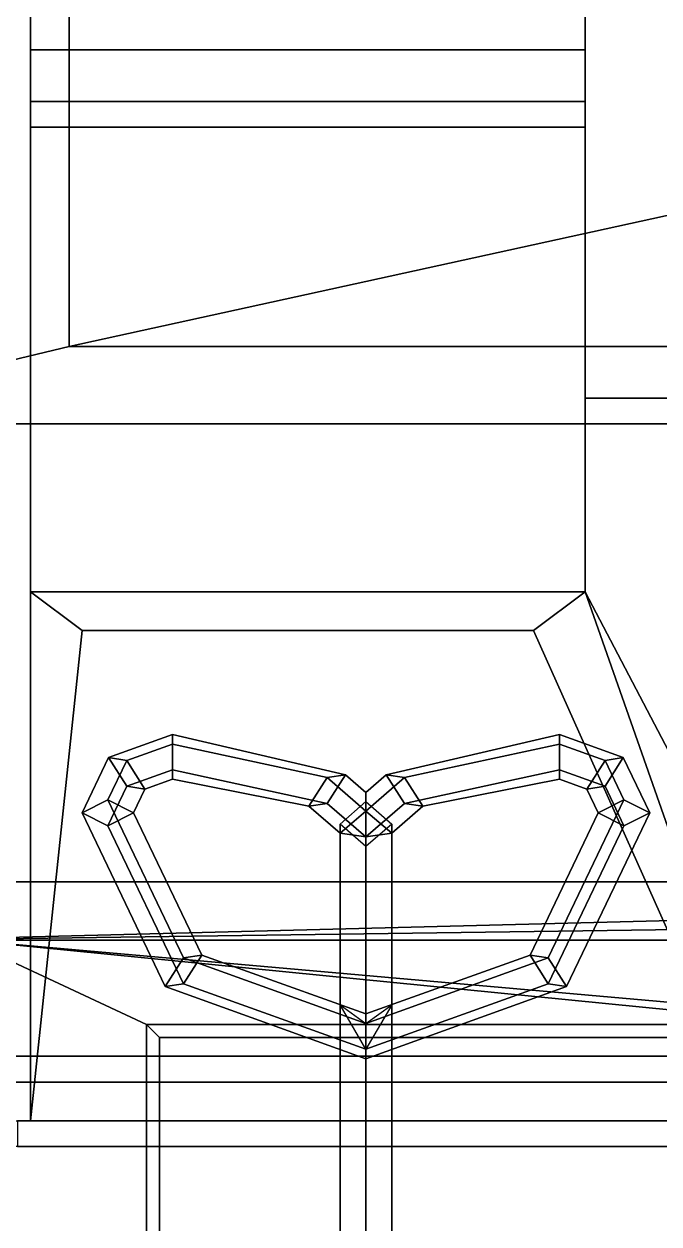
# Model space of a CAD drawing. Header units: millimetres. Extents: x -1.1 to 1, y -2.2 to 3.06.
# Drawn here: x -0.655 to -0.163, y -0.93 to 0 of the extents above; entities that cross this region are included whole.
import ezdxf

# ---------------------------------------------------------------- set-up
doc = ezdxf.new("R2010")
doc.units = ezdxf.units.MM
for name, color, linetype in [('hull_c2p', 3, 'Continuous'), ('hull_tks', 7, 'Continuous'), ('internals_c2p', 1, 'Continuous'), ('seats_c2p', 3, 'Continuous'), ('tent_c2p', 2, 'Continuous')]:
    doc.layers.add(name, color=color, linetype=linetype)

msp = doc.modelspace()

# ---------------------------------------------------------------- linework, layer by layer
msp.add_3dface([(0.7, 0.85, 0.35), (0.7, -1.19, 0.35), (-0.7, -1.19, 0.35), (-0.7, 0.85, 0.35)])
at = {"layer": 'hull_c2p'}
for points in [[(-0.65, -0.85, 1.01), (-0.65, 1.15, 1.01), (-0.7, 1.22, 1.01), (-0.7, -0.85, 1.01)], [(-0.66, -0.8, 1.62), (-0.7, -0.8, 1.64), (0.7, -0.8, 1.64), (0.66, -0.8, 1.62)], [(-0.7, -0.8, 1.64), (-0.7, -0.82, 1.64), (0.7, -0.82, 1.64), (0.7, -0.8, 1.64)], [(0.66, -0.82, 1.62), (0.7, -0.82, 1.64), (-0.7, -0.82, 1.64), (-0.66, -0.82, 1.62)], [(-0.02, -0.87, 1.01), (-0.02, -0.85, 1.01), (-0.66, -0.85, 1.01), (-0.66, -0.87, 1.01)], [(0.7, -1.3, 0.88), (0.7, -0.87, 1.01), (-0.7, -0.87, 1.01), (-0.7, -1.3, 0.88)]]:
    msp.add_3dface(points, dxfattribs=at)
at = {"layer": 'hull_tks'}
for points in [[(-0.87, 0.49, 1.15), (-0.87, -0.31, 1.15), (-0.62, -0.25, 1.39), (-0.62, 0.25, 1.39)], [(0.62, 0.25, 1.39), (-0.62, 0.25, 1.39), (0.13636, -0.02636, 1.39), (0.2, 0, 1.39)], [(-0.62, 0.25, 1.39), (-0.62, -0.25, 1.39), (0.11, -0.09, 1.39), (0.13636, -0.02636, 1.39)], [(-0.62, -0.25, 1.39), (0.18, -0.25, 1.39), (0.13636, -0.15364, 1.39), (0.11, -0.09, 1.39)], [(-0.87, -0.31, 1.15), (-0.07, -0.31, 1.15), (0.18, -0.25, 1.39), (-0.62, -0.25, 1.39)], [(-0.75, -0.6649, 1.03), (0.05, -0.6649, 1.03), (-0.07, -0.31, 1.15), (-0.87, -0.31, 1.15)], [(-0.75, -0.71, 0.8), (0.27272, -0.68398, 0.93272), (0.05, -0.6649, 1.03), (-0.75, -0.6649, 1.03)], [(-0.75, -0.71, 0.8), (0.4, -0.69431, 0.88), (0.27272, -0.68398, 0.93272), (-0.75, -0.71, 0.8)], [(-0.75, -0.71, 0.8), (0.75, -0.71, 0.8), (0.4, -0.69431, 0.88), (-0.75, -0.71, 0.8)], [(-0.7, -0.71, 0.8), (-0.7, -1.31, 0.58), (-0.56, -1.12455, 0.648), (-0.56, -0.77545, 0.776)], [(-0.7, -0.71, 0.8), (-0.04, -0.77545, 0.776), (0.04, -0.77545, 0.776), (-0.7, -0.71, 0.8)], [(-0.7, -0.71, 0.8), (-0.56, -0.77545, 0.776), (-0.04, -0.77545, 0.776), (-0.7, -0.71, 0.8)], [(-0.7, -0.71, 0.8), (0.04, -0.77545, 0.776), (0.56, -0.77545, 0.776), (0.7, -0.71, 0.8)], [(-0.56, -0.77545, 0.776), (-0.55, -0.78545, 0.78233), (-0.05, -0.78545, 0.78233), (-0.04, -0.77545, 0.776)], [(-0.56, -0.77545, 0.776), (-0.56, -1.12455, 0.648), (-0.55, -1.12455, 0.658), (-0.55, -0.78545, 0.78233)], [(-0.55, -0.78545, 0.78233), (-0.55, -1.12455, 0.658), (-0.05, -1.12455, 0.658), (-0.05, -0.78545, 0.78233)]]:
    msp.add_3dface(points, dxfattribs=at)
at = {"layer": 'internals_c2p'}
for points in [[(-0.65, 0.62, 1.01), (-0.65, -0.02, 1), (-0.65, -0.02, 0.36), (-0.65, 0.62, 0.36)], [(-0.65, -0.06, 1), (-0.65, -0.85, 1.01), (-0.65, 0.62, 1.01), (-0.65, -0.02, 1)], [(-0.22, -0.29, 0.79), (-0.15556, -0.29, 0.94556), (-0.15556, 0.62, 0.94556), (-0.22, 0.62, 0.79)], [(-0.22, -0.29, 0.36), (-0.22, -0.29, 0.79), (-0.22, 0.62, 0.79), (-0.22, 0.62, 0.36)], [(-0.22, -0.08, 0.79), (-0.22, -0.06, 1), (-0.22, -0.02, 1), (-0.22, -0.02, 0.79)], [(-0.65, -0.85, 1.01), (-0.65, -0.85, 1.01), (-0.65, -0.06, 1), (-0.65, -0.08, 0.98)], [(-0.22, -0.08, 0.79), (-0.22, -0.08, 0.98), (-0.22, -0.06, 1), (-0.22, -0.08, 0.79)], [(-0.65, -0.44, 0.63), (-0.65, -0.85, 1.01), (-0.65, -0.08, 0.98), (-0.65, -0.08, 0.63)], [(-0.15556, -0.29, 0.94556), (-0.22, -0.29, 0.79), (-0.11, -0.29, 0.48), (-0.07778, -0.29, 0.55778)], [(-0.22, -0.29, 0.79), (-0.22, -0.29, 0.36), (-0.11, -0.29, 0.36), (-0.11, -0.29, 0.48)], [(-0.22, -0.44, 0.36), (-0.22, -0.44, 0.63), (-0.22, -0.29, 0.63), (-0.22, -0.29, 0.36)], [(-0.11, -0.65, 0.36), (-0.22, -0.44, 0.36), (-0.22, -0.29, 0.36), (-0.11, -0.29, 0.36)], [(-0.65, -0.85, 0.36), (-0.65, -0.85, 0.36), (-0.65, -0.44, 0.36), (-0.61, -0.47, 0.36)], [(-0.65, -0.44, 0.63), (-0.65, -0.85, 1.01), (-0.65, -0.85, 0.36), (-0.65, -0.44, 0.36)], [(-0.09, -0.81, 0.36), (-0.09, -0.85, 0.36), (-0.26, -0.47, 0.36), (-0.22, -0.44, 0.36)], [(-0.11, -0.65, 0.36), (-0.09, -0.81, 0.36), (-0.22, -0.44, 0.36), (-0.11, -0.65, 0.36)], [(-0.09, -0.85, 0.36), (-0.65, -0.85, 0.36), (-0.61, -0.47, 0.36), (-0.26, -0.47, 0.36)], [(-0.54, -0.55804, 1.01732), (-0.54, -0.55072, 0.99), (-0.5895, -0.56847, 1.00025), (-0.57536, -0.57072, 1.02464)], [(-0.54, -0.55072, 0.99), (-0.54, -0.57804, 0.98268), (-0.57536, -0.59072, 0.99), (-0.5895, -0.56847, 1.00025)], [(-0.42, -0.58402, 1.03232), (-0.40586, -0.58177, 1.00793), (-0.54, -0.55072, 0.99), (-0.54, -0.55804, 1.01732)], [(-0.40586, -0.58177, 1.00793), (-0.42, -0.60402, 0.99768), (-0.54, -0.57804, 0.98268), (-0.54, -0.55072, 0.99)], [(-0.37414, -0.58177, 1.00793), (-0.36, -0.58402, 1.03232), (-0.24, -0.55804, 1.01732), (-0.24, -0.55072, 0.99)], [(-0.36, -0.60402, 0.99768), (-0.37414, -0.58177, 1.00793), (-0.24, -0.55072, 0.99), (-0.24, -0.57804, 0.98268)], [(-0.24, -0.55072, 0.99), (-0.24, -0.55804, 1.01732), (-0.20464, -0.57072, 1.02464), (-0.1905, -0.56847, 1.00025)], [(-0.24, -0.57804, 0.98268), (-0.24, -0.55072, 0.99), (-0.1905, -0.56847, 1.00025), (-0.20464, -0.59072, 0.99)], [(-0.54, -0.58536, 1.01), (-0.54, -0.55804, 1.01732), (-0.57536, -0.57072, 1.02464), (-0.56121, -0.59297, 1.01439)], [(-0.43414, -0.60627, 1.02207), (-0.42, -0.58402, 1.03232), (-0.54, -0.55804, 1.01732), (-0.54, -0.58536, 1.01)], [(-0.36, -0.58402, 1.03232), (-0.34586, -0.60627, 1.02207), (-0.24, -0.58536, 1.01), (-0.24, -0.55804, 1.01732)], [(-0.24, -0.55804, 1.01732), (-0.24, -0.58536, 1.01), (-0.21879, -0.59297, 1.01439), (-0.20464, -0.57072, 1.02464)], [(-0.57536, -0.57072, 1.02464), (-0.5895, -0.56847, 1.00025), (-0.61, -0.61134, 1.025), (-0.59, -0.60134, 1.04232)], [(-0.5895, -0.56847, 1.00025), (-0.57536, -0.59072, 0.99), (-0.59, -0.62134, 1.00768), (-0.61, -0.61134, 1.025)], [(-0.56121, -0.59297, 1.01439), (-0.57536, -0.57072, 1.02464), (-0.59, -0.60134, 1.04232), (-0.57, -0.61134, 1.025)], [(-0.20464, -0.57072, 1.02464), (-0.21879, -0.59297, 1.01439), (-0.21, -0.61134, 1.025), (-0.19, -0.60134, 1.04232)], [(-0.1905, -0.56847, 1.00025), (-0.20464, -0.57072, 1.02464), (-0.19, -0.60134, 1.04232), (-0.17, -0.61134, 1.025)], [(-0.20464, -0.59072, 0.99), (-0.1905, -0.56847, 1.00025), (-0.17, -0.61134, 1.025), (-0.19, -0.62134, 1.00768)], [(-0.54, -0.57804, 0.98268), (-0.54, -0.58536, 1.01), (-0.56121, -0.59297, 1.01439), (-0.57536, -0.59072, 0.99)], [(-0.42, -0.60402, 0.99768), (-0.43414, -0.60627, 1.02207), (-0.54, -0.58536, 1.01), (-0.54, -0.57804, 0.98268)], [(-0.42, -0.58402, 1.03232), (-0.43414, -0.60627, 1.02207), (-0.41, -0.62717, 1.03414), (-0.39, -0.61, 1.04732)], [(-0.42, -0.60402, 0.99768), (-0.40586, -0.58177, 1.00793), (-0.39, -0.59551, 1.01586), (-0.39, -0.63, 1.01268)], [(-0.40586, -0.58177, 1.00793), (-0.42, -0.58402, 1.03232), (-0.39, -0.61, 1.04732), (-0.39, -0.59551, 1.01586)], [(-0.36, -0.58402, 1.03232), (-0.37414, -0.58177, 1.00793), (-0.39, -0.59551, 1.01586), (-0.39, -0.61, 1.04732)], [(-0.37414, -0.58177, 1.00793), (-0.36, -0.60402, 0.99768), (-0.39, -0.63, 1.01268), (-0.39, -0.59551, 1.01586)], [(-0.34586, -0.60627, 1.02207), (-0.36, -0.58402, 1.03232), (-0.39, -0.61, 1.04732), (-0.37, -0.62717, 1.03414)], [(-0.34586, -0.60627, 1.02207), (-0.36, -0.60402, 0.99768), (-0.24, -0.57804, 0.98268), (-0.24, -0.58536, 1.01)], [(-0.24, -0.58536, 1.01), (-0.24, -0.57804, 0.98268), (-0.20464, -0.59072, 0.99), (-0.21879, -0.59297, 1.01439)], [(-0.57536, -0.59072, 0.99), (-0.56121, -0.59297, 1.01439), (-0.57, -0.61134, 1.025), (-0.59, -0.62134, 1.00768)], [(-0.21879, -0.59297, 1.01439), (-0.20464, -0.59072, 0.99), (-0.19, -0.62134, 1.00768), (-0.21, -0.61134, 1.025)], [(-0.59, -0.60134, 1.04232), (-0.61, -0.61134, 1.025), (-0.54556, -0.74606, 1.10278), (-0.53142, -0.72381, 1.11303)], [(-0.57, -0.61134, 1.025), (-0.59, -0.60134, 1.04232), (-0.53142, -0.72381, 1.11303), (-0.51728, -0.72157, 1.08864)], [(-0.43414, -0.60627, 1.02207), (-0.42, -0.60402, 0.99768), (-0.39, -0.63, 1.01268), (-0.41, -0.62717, 1.03414)], [(-0.41, -0.62, 1.03), (-0.39, -0.60268, 1.02), (-0.39, -0.95268, 0.41378), (-0.41, -0.97, 0.42378)], [(-0.39, -0.60268, 1.02), (-0.37, -0.62, 1.03), (-0.37, -0.97, 0.42378), (-0.39, -0.95268, 0.41378)], [(-0.36, -0.60402, 0.99768), (-0.34586, -0.60627, 1.02207), (-0.37, -0.62717, 1.03414), (-0.39, -0.63, 1.01268)], [(-0.19, -0.60134, 1.04232), (-0.21, -0.61134, 1.025), (-0.26272, -0.72157, 1.08864), (-0.24858, -0.72381, 1.11303)], [(-0.17, -0.61134, 1.025), (-0.19, -0.60134, 1.04232), (-0.24858, -0.72381, 1.11303), (-0.23444, -0.74606, 1.10278)], [(-0.61, -0.61134, 1.025), (-0.59, -0.62134, 1.00768), (-0.53142, -0.74381, 1.07839), (-0.54556, -0.74606, 1.10278)], [(-0.59, -0.62134, 1.00768), (-0.57, -0.61134, 1.025), (-0.51728, -0.72157, 1.08864), (-0.53142, -0.74381, 1.07839)], [(-0.39, -0.61, 1.04732), (-0.41, -0.62717, 1.03414), (-0.41, -0.76005, 1.11086), (-0.39, -0.77454, 1.14232)], [(-0.37, -0.62717, 1.03414), (-0.39, -0.61, 1.04732), (-0.39, -0.77454, 1.14232), (-0.37, -0.76005, 1.11086)], [(-0.21, -0.61134, 1.025), (-0.19, -0.62134, 1.00768), (-0.24858, -0.74381, 1.07839), (-0.26272, -0.72157, 1.08864)], [(-0.19, -0.62134, 1.00768), (-0.17, -0.61134, 1.025), (-0.23444, -0.74606, 1.10278), (-0.24858, -0.74381, 1.07839)], [(-0.39, -0.63732, 1.04), (-0.41, -0.62, 1.03), (-0.41, -0.97, 0.42378), (-0.39, -0.98732, 0.43378)], [(-0.37, -0.62, 1.03), (-0.39, -0.63732, 1.04), (-0.39, -0.98732, 0.43378), (-0.37, -0.97, 0.42378)], [(-0.41, -0.62717, 1.03414), (-0.39, -0.63, 1.01268), (-0.39, -0.79454, 1.10768), (-0.41, -0.76005, 1.11086)], [(-0.39, -0.63, 1.01268), (-0.37, -0.62717, 1.03414), (-0.37, -0.76005, 1.11086), (-0.39, -0.79454, 1.10768)], [(-0.53142, -0.72381, 1.11303), (-0.54556, -0.74606, 1.10278), (-0.39, -0.80187, 1.135), (-0.39, -0.77454, 1.14232)], [(-0.53142, -0.74381, 1.07839), (-0.51728, -0.72157, 1.08864), (-0.39, -0.76722, 1.115), (-0.39, -0.79454, 1.10768)], [(-0.51728, -0.72157, 1.08864), (-0.53142, -0.72381, 1.11303), (-0.39, -0.77454, 1.14232), (-0.39, -0.76722, 1.115)], [(-0.26272, -0.72157, 1.08864), (-0.24858, -0.74381, 1.07839), (-0.39, -0.79454, 1.10768), (-0.39, -0.76722, 1.115)], [(-0.24858, -0.72381, 1.11303), (-0.26272, -0.72157, 1.08864), (-0.39, -0.76722, 1.115), (-0.39, -0.77454, 1.14232)], [(-0.23444, -0.74606, 1.10278), (-0.24858, -0.72381, 1.11303), (-0.39, -0.77454, 1.14232), (-0.39, -0.80187, 1.135)], [(-0.54556, -0.74606, 1.10278), (-0.53142, -0.74381, 1.07839), (-0.39, -0.79454, 1.10768), (-0.39, -0.80187, 1.135)], [(-0.24858, -0.74381, 1.07839), (-0.23444, -0.74606, 1.10278), (-0.39, -0.80187, 1.135), (-0.39, -0.79454, 1.10768)], [(0.65, -0.85, 0.36), (-0.65, -0.85, 0.36), (-0.65, -0.85, 1.01), (0.65, -0.85, 1.01)]]:
    msp.add_3dface(points, dxfattribs=at)
at = {"layer": 'seats_c2p'}
for points in [[(-0.22, -0.06, 1), (-0.65, -0.06, 1), (-0.65, -0.02, 1), (-0.22, -0.02, 1)], [(-0.22, -0.02, 1), (-0.65, -0.02, 1), (-0.65, -0.02, 0.36), (-0.22, -0.02, 0.36)], [(-0.22, -0.08, 0.98), (-0.65, -0.08, 0.98), (-0.65, -0.06, 1), (-0.22, -0.06, 1)], [(-0.22, -0.08, 0.63), (-0.65, -0.08, 0.63), (-0.65, -0.08, 0.98), (-0.22, -0.08, 0.98)], [(-0.22, -0.44, 0.63), (-0.65, -0.44, 0.63), (-0.65, -0.08, 0.63), (-0.22, -0.08, 0.63)], [(-0.26, -0.47, 0.6), (-0.61, -0.47, 0.6), (-0.65, -0.44, 0.63), (-0.22, -0.44, 0.63)], [(-0.61, -0.47, 0.36), (-0.65, -0.44, 0.36), (-0.65, -0.44, 0.63), (-0.61, -0.47, 0.6)], [(-0.22, -0.44, 0.36), (-0.26, -0.47, 0.36), (-0.26, -0.47, 0.6), (-0.22, -0.44, 0.63)], [(-0.26, -0.47, 0.36), (-0.61, -0.47, 0.36), (-0.61, -0.47, 0.6), (-0.26, -0.47, 0.6)]]:
    msp.add_3dface(points, dxfattribs=at)
at = {"layer": 'tent_c2p'}
msp.add_3dface([(0.8, 0.09, 1.74), (-0.8, 0.09, 1.74), (-0.7, -0.8, 1.64), (0.7, -0.8, 1.64)], dxfattribs=at)

doc.saveas('drawing.dxf')
